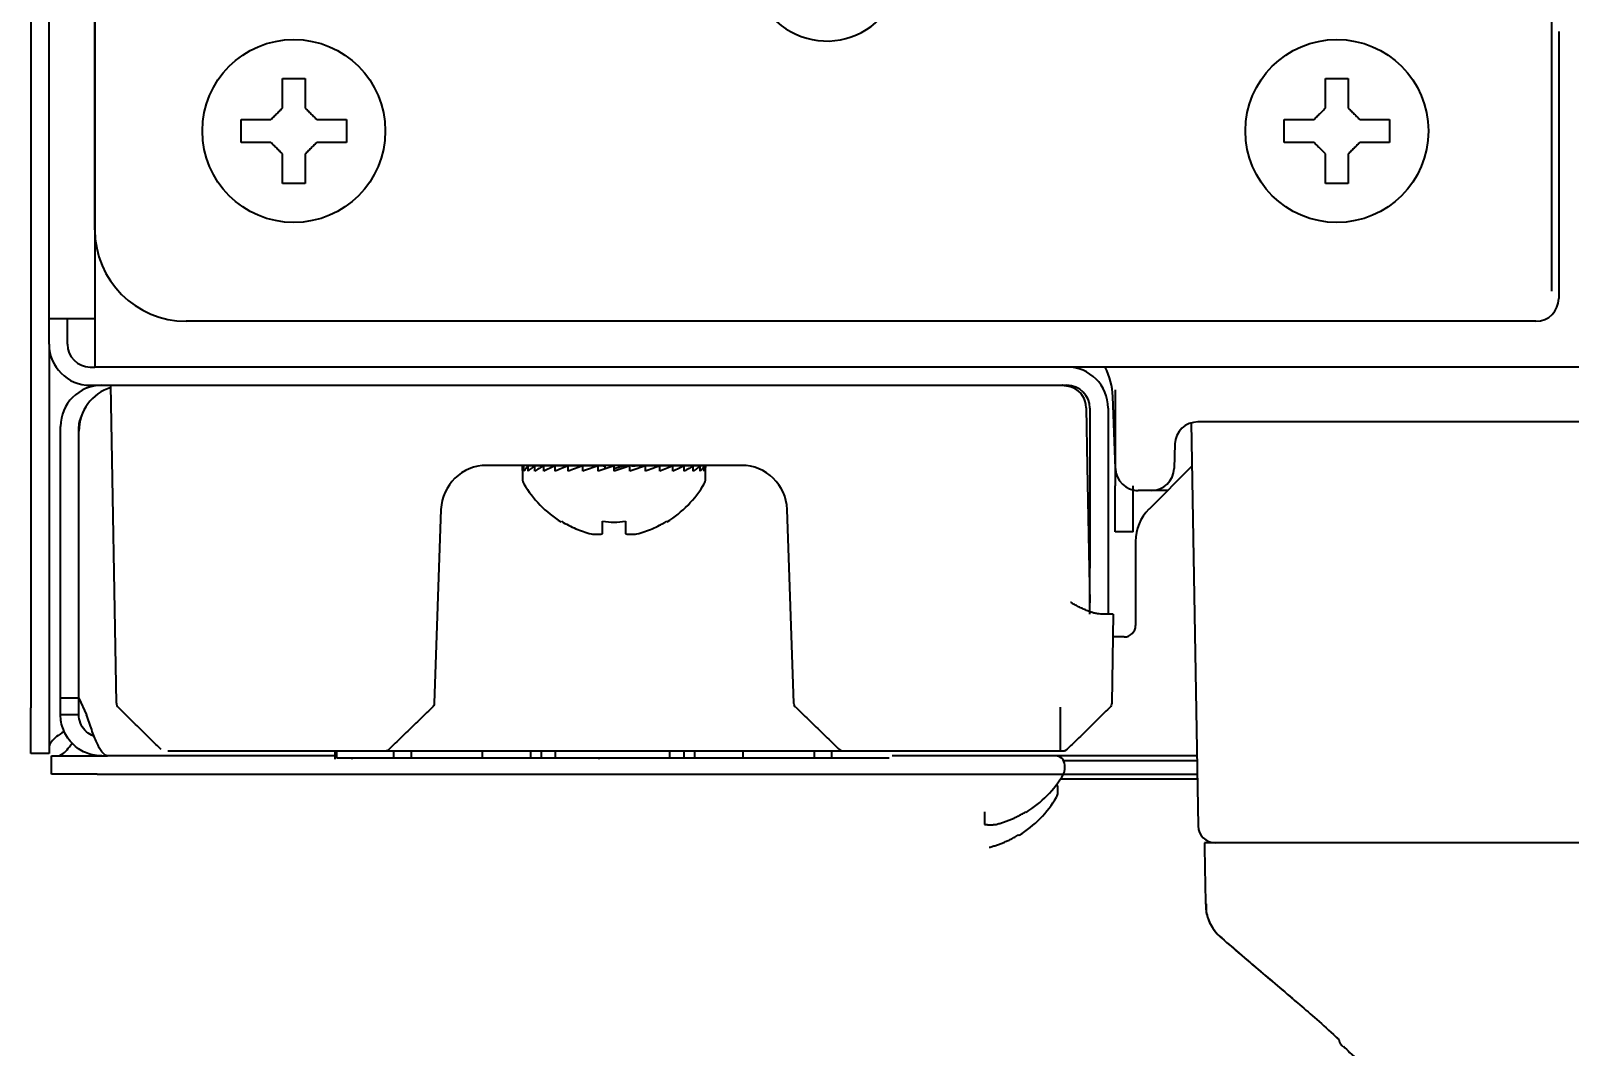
# Model space of a CAD drawing. Extents: x 53 to 4125, y 6244 to 9910.
# Drawn here: x 2213.5 to 2280.8, y 9066.7 to 9111.1 of the extents above; entities that cross this region are included whole.
import ezdxf

# ---------------------------------------------------------------- set-up
doc = ezdxf.new("R2010")
doc.units = 0
doc.header["$LTSCALE"] = 5
doc.layers.add('1', color=7, linetype='CONTINUOUS', true_color=0xffffff)

msp = doc.modelspace()

# ---------------------------------------------------------------- linework, layer by layer
at = {"layer": '1', "color": 7, "linetype": 'Continuous', "lineweight": 35}
for p, q in [((2214.275, 9098.493), (2214.275, 9738.343)), ((2216.275, 9189.895), (2216.275, 9098.193)), ((2216.275, 9102.393), (2216.275, 9188.394)), ((2213.475, 9152.928), (2213.475, 9081.493)), ((2279.96, 9113.521), (2279.96, 9099.708)), ((2280.275, 9111.058), (2280.275, 9099.393)), ((2222.675, 9106.711), (2222.675, 9107.211)), ((2227.275, 9107.211), (2227.275, 9106.711)), ((2268.275, 9106.711), (2268.275, 9107.211)), ((2272.875, 9107.211), (2272.875, 9106.711)), ((2222.675, 9106.211), (2222.675, 9106.711)), ((2227.275, 9106.711), (2227.275, 9106.211)), ((2268.275, 9106.211), (2268.275, 9106.711)), ((2272.875, 9106.711), (2272.875, 9106.211)), ((2214.275, 9097.393), (2214.275, 9098.493)), ((2216.075, 9098.493), (2214.275, 9098.493)), ((2215.075, 9097.393), (2215.075, 9098.493)), ((2216.276, 9098.493), (2216.075, 9098.493)), ((2279.276, 9098.393), (2220.275, 9098.393)), ((2216.275, 9098.193), (2216.275, 9096.393)), ((2214.275, 9097.395), (2214.275, 9081.493)), ((2216.075, 9096.393), (2216.275, 9096.393)), ((2962.275, 9096.393), (2216.275, 9096.393)), ((2216.075, 9095.593), (2258.775, 9095.593)), ((2217.218, 9081.695), (2216.975, 9095.593)), ((2219.225, 9095.593), (2258.575, 9095.593)), ((2260.875, 9092.425), (2260.782, 9095.098)), ((2260.892, 9091.958), (2260.782, 9095.098)), ((2260.875, 9095.393), (2260.875, 9091.193)), ((2259.618, 9094.611), (2259.663, 9092.037)), ((2259.618, 9094.611), (2259.663, 9092.037)), ((2259.775, 9094.593), (2259.775, 9087.593)), ((2259.775, 9094.593), (2259.775, 9087.593)), ((2260.575, 9094.593), (2260.575, 9087.593)), ((2260.575, 9094.593), (2260.575, 9087.593)), ((2214.775, 9081.921), (2214.775, 9093.793)), ((2215.575, 9081.921), (2215.575, 9093.793)), ((2215.577, 9081.921), (2215.577, 9093.593)), ((2264.201, 9093.949), (2264.509, 9076.33)), ((2264.201, 9093.949), (2264.509, 9076.33)), ((2344.195, 9093.993), (2264.496, 9093.993)), ((2344.195, 9093.993), (2264.496, 9093.993)), ((2263.496, 9093.028), (2263.459, 9091.958)), ((2263.496, 9093.028), (2263.459, 9091.958)), ((2244.668, 9092.093), (2233.283, 9092.093)), ((2234.975, 9091.865), (2234.975, 9092.077)), ((2234.975, 9091.843), (2234.975, 9091.493)), ((2235.036, 9091.843), (2235.036, 9092.077)), ((2235.216, 9091.843), (2235.216, 9092.077)), ((2235.511, 9091.843), (2235.511, 9092.077)), ((2235.911, 9091.843), (2235.911, 9092.077)), ((2236.404, 9091.843), (2236.404, 9092.077)), ((2236.741, 9092.072), (2236.741, 9092.093)), ((2236.775, 9092.072), (2236.775, 9092.093)), ((2236.809, 9092.071), (2236.809, 9092.093)), ((2236.876, 9092.07), (2236.876, 9092.093)), ((2236.908, 9092.07), (2236.908, 9092.093)), ((2236.975, 9091.843), (2236.975, 9092.077)), ((2237.041, 9092.076), (2237.041, 9092.093)), ((2237.07, 9092.075), (2237.07, 9092.093)), ((2237.264, 9092.072), (2237.264, 9092.093)), ((2237.29, 9092.071), (2237.29, 9092.093)), ((2237.539, 9092.066), (2237.539, 9092.093)), ((2237.561, 9092.066), (2237.561, 9092.093)), ((2237.607, 9091.843), (2237.607, 9092.077)), ((2237.858, 9092.07), (2237.858, 9092.093)), ((2237.875, 9092.07), (2237.875, 9092.093)), ((2238.211, 9092.06), (2238.211, 9092.093)), ((2238.281, 9091.843), (2238.281, 9092.077)), ((2238.587, 9092.06), (2238.587, 9092.093)), ((2238.593, 9091.943), (2238.593, 9092.093)), ((2238.975, 9091.843), (2238.975, 9092.077)), ((2239.363, 9092.06), (2239.363, 9092.093)), ((2239.67, 9091.843), (2239.67, 9092.077)), ((2239.739, 9092.06), (2239.739, 9092.093)), ((2240.092, 9092.07), (2240.092, 9092.093)), ((2240.343, 9091.843), (2240.343, 9092.077)), ((2240.411, 9092.066), (2240.411, 9092.093)), ((2240.687, 9092.072), (2240.687, 9092.093)), ((2240.91, 9092.076), (2240.91, 9092.093)), ((2240.975, 9091.843), (2240.975, 9092.077)), ((2241.074, 9092.07), (2241.074, 9092.093)), ((2241.175, 9092.072), (2241.175, 9092.093)), ((2241.209, 9092.072), (2241.209, 9092.093)), ((2241.546, 9091.843), (2241.546, 9092.077)), ((2242.039, 9091.843), (2242.039, 9092.077)), ((2242.439, 9091.843), (2242.439, 9092.077)), ((2242.734, 9091.843), (2242.734, 9092.077)), ((2242.914, 9091.843), (2242.914, 9092.077)), ((2242.975, 9091.843), (2242.975, 9092.077)), ((2242.975, 9091.493), (2242.975, 9091.843)), ((2259.663, 9092.037), (2259.767, 9086.085)), ((2259.663, 9092.037), (2259.767, 9086.085)), ((2264.234, 9092.052), (2262.361, 9090.179)), ((2264.234, 9092.052), (2262.361, 9090.179)), ((2260.875, 9089.193), (2260.875, 9091.193)), ((2261.675, 9089.193), (2261.675, 9091.193)), ((2262.46, 9090.993), (2261.891, 9090.993)), ((2262.46, 9090.993), (2261.891, 9090.993)), ((2263.175, 9090.993), (2262.46, 9090.993)), ((2231.408, 9090.163), (2231.112, 9081.693)), ((2236.675, 9089.615), (2236.675, 9089.648)), ((2241.275, 9089.648), (2241.275, 9089.615)), ((2246.838, 9081.693), (2246.543, 9090.163)), ((2261.675, 9089.193), (2260.875, 9089.193)), ((2261.775, 9088.765), (2261.775, 9085.093)), ((2261.775, 9088.765), (2261.775, 9085.093)), ((2259.775, 9085.593), (2259.775, 9087.593)), ((2259.775, 9085.593), (2259.775, 9087.593)), ((2260.575, 9087.593), (2260.575, 9085.593)), ((2260.575, 9087.593), (2260.575, 9085.593)), ((2259.775, 9086.001), (2259.767, 9086.085)), ((2259.775, 9086.001), (2259.767, 9086.085)), ((2260.801, 9085.593), (2260.248, 9085.593)), ((2260.801, 9085.593), (2260.248, 9085.593)), ((2260.801, 9085.593), (2260.733, 9081.695)), ((2260.801, 9085.593), (2260.733, 9081.695)), ((2261.275, 9084.593), (2260.783, 9084.593)), ((2261.275, 9084.593), (2260.783, 9084.593)), ((2213.475, 9079.493), (2213.475, 9081.493)), ((2214.275, 9081.493), (2214.275, 9079.493)), ((2214.775, 9081.193), (2214.775, 9081.921)), ((2215.575, 9081.921), (2214.775, 9081.921)), ((2215.575, 9081.193), (2215.575, 9081.921)), ((2215.577, 9081.921), (2215.916, 9081.193)), ((2214.275, 9079.493), (2213.475, 9079.493)), ((2227.109, 9079.593), (2219.469, 9079.593)), ((2226.765, 9079.593), (2226.765, 9079.256)), ((2226.848, 9079.293), (2226.848, 9079.593)), ((2249.013, 9079.593), (2228.938, 9079.593)), ((2229.349, 9079.293), (2229.349, 9079.593)), ((2230.116, 9079.293), (2230.116, 9079.593)), ((2233.228, 9079.293), (2233.228, 9079.593)), ((2235.337, 9079.293), (2235.337, 9079.593)), ((2235.807, 9079.293), (2235.807, 9079.593)), ((2236.419, 9079.293), (2236.419, 9079.593)), ((2241.419, 9079.293), (2241.419, 9079.593)), ((2242.044, 9079.293), (2242.044, 9079.593)), ((2242.513, 9079.293), (2242.513, 9079.593)), ((2244.622, 9079.293), (2244.622, 9079.593)), ((2247.734, 9079.293), (2247.734, 9079.593)), ((2248.502, 9079.293), (2248.502, 9079.593)), ((2258.471, 9079.593), (2250.842, 9079.593)), ((2258.471, 9079.664), (2258.471, 9079.593)), ((2214.375, 9079.393), (2216.375, 9079.393)), ((2214.375, 9078.593), (2214.375, 9079.393)), ((2216.375, 9079.393), (2216.585, 9079.393)), ((2216.575, 9079.393), (2216.825, 9079.393)), ((2216.825, 9079.393), (2216.802, 9079.399)), ((2226.742, 9079.393), (2216.825, 9079.393)), ((2227.51, 9079.293), (2227.51, 9079.256)), ((2238.326, 9079.256), (2238.326, 9079.293)), ((2264.464, 9079.393), (2251.137, 9079.393)), ((2258.629, 9079.193), (2264.468, 9079.193)), ((2258.675, 9078.793), (2258.675, 9078.993)), ((2216.375, 9078.593), (2214.375, 9078.593)), ((2216.375, 9078.593), (2264.479, 9078.593)), ((2258.501, 9078.393), (2264.479, 9078.393)), ((2258.375, 9077.793), (2258.375, 9077.993)), ((2256.975, 9076.948), (2256.975, 9076.915)), ((2256.675, 9075.948), (2256.675, 9075.915)), ((2314.443, 9075.593), (2265.595, 9075.593)), ((2314.443, 9075.593), (2269.102, 9075.593)), ((2264.831, 9072.917), (2264.83, 9072.921)), ((2264.831, 9072.917), (2264.83, 9072.921)), ((2265.51, 9071.449), (2265.509, 9071.449)), ((2265.51, 9071.449), (2265.509, 9071.449))]:
    msp.add_line(p, q, dxfattribs=at)
for centre in [(2224.975, 9106.711), (2270.575, 9106.711)]:
    msp.add_circle(centre, 4, dxfattribs=at)
for centre, radius, start, end in [((2248.275, 9113.893), 3.25, 179.72506, 319.87598), ((2220.275, 9102.393), 4, 180, 270), ((2216.075, 9097.393), 1.8, 180, 270), ((2216.075, 9097.393), 1, 180, 270), ((2258.775, 9094.593), 1.8, 0, 90), ((2258.775, 9094.593), 1.8, 0, 90), ((2257.784, 9094.993), 3, 2, 27.81837), ((2257.784, 9094.993), 3, 2, 27.81838), ((2216.575, 9093.793), 1.8, 90, 180), ((2217.577, 9093.593), 2, 107.46984, 180), ((2258.775, 9094.593), 1, 0, 90), ((2258.775, 9094.593), 1, 0, 90), ((2258.618, 9094.593), 1, 1, 64.699), ((2258.618, 9094.593), 1, 1, 64.69899), ((2216.575, 9093.793), 1, 151.87922, 180), ((2264.496, 9092.993), 1, 90, 178), ((2264.496, 9092.993), 1, 90, 178), ((2233.407, 9090.093), 2, 90, 178), ((2244.544, 9090.093), 2, 2, 90), ((2261.891, 9091.993), 1, 182, 270), ((2262.46, 9091.993), 1, 270, 358), ((2262.46, 9091.993), 1, 270, 358), ((2235.375, 9091.493), 0.4, 180, 210.30118), ((2239.174, 9093.713), 4.8, 210.30118, 238.41865), ((2238.776, 9093.713), 4.8, 301.58373, 329.69882), ((2242.575, 9091.493), 0.4, 329.69882, 0), ((2261.891, 9091.993), 1, 257.54387, 270), ((2238.975, 9093.395), 3.78, 262.39595, 269.99653), ((2238.975, 9093.395), 3.78, 270.00345, 277.60407), ((2263.775, 9088.765), 2, 135, 180), ((2263.775, 9088.765), 2, 135, 180), ((2261.275, 9085.093), 0.5, 270, 0), ((2261.275, 9085.093), 0.5, 270, 0), ((2258.275, 9078.993), 0.4, 0, 90), ((2258.275, 9078.793), 0.4, 329.69882, 0), ((2254.476, 9081.013), 4.8, 301.58373, 329.69882), ((2257.975, 9077.993), 0.4, 0, 24.975), ((2254.176, 9080.013), 4.8, 301.58373, 329.69882), ((2257.975, 9077.793), 0.4, 329.69882, 0), ((2265.259, 9076.343), 0.75, 181, 270), ((2265.259, 9076.343), 0.75, 181, 270)]:
    msp.add_arc(centre, radius, start, end, dxfattribs=at)
for centre, major_axis, ratio, start_param, end_param in [((2279.275, 9099.394), (0.708, -0.708), 0.998783, 5.498396, 7.067974), ((2279.275, 9099.394), (0.708, -0.708), 0.998783, 5.498396, 7.067974), ((2258.575, 9094.393), (-0.014, -1.2), 0.999962, 3.132493, 3.153325), ((2258.575, 9094.393), (-0.014, -1.2), 0.999962, 3.132493, 3.153325), ((2291.86, 9062.346), (187.485, -10.818), 0.147976, 1.884596, 1.886244), ((2287.717, 9062.345), (172.789, -10.862), 0.160471, 1.885373, 1.8878), ((2282.073, 9062.356), (152.806, -10.936), 0.181189, 1.887247, 1.890629), ((2275.151, 9062.346), (128.23, -11.098), 0.215492, 1.892497, 1.896355), ((2267.111, 9062.35), (99.705, -11.455), 0.275636, 1.903417, 1.909343), ((2258.223, 9062.348), (68.057, -12.588), 0.396506, 1.941634, 1.950906), ((2248.748, 9062.347), (31.699, -20.915), 0.668639, 2.283912, 2.293184), ((2247.933, 9065.593), (-28.837, -4.995), 0.949656, 4.846977, 4.860829), ((2229.202, 9062.344), (-31.7, -20.919), 0.668644, 3.989918, 3.999189), ((2219.727, 9062.346), (-68.059, -12.589), 0.396513, 4.332268, 4.34154), ((2210.836, 9062.346), (-99.712, -11.457), 0.27565, 4.373818, 4.380456), ((2202.798, 9062.345), (-128.233, -11.099), 0.215496, 4.386824, 4.392025), ((2195.857, 9062.342), (-152.843, -10.943), 0.181222, 4.392486, 4.395778), ((2190.229, 9062.342), (-172.797, -10.863), 0.160477, 4.395372, 4.397799), ((2186.083, 9062.342), (-187.499, -10.82), 0.147984, 4.396921, 4.398546), ((2183.567, 9062.354), (-196.458, -10.793), 0.141223, 4.397759, 4.398723)]:
    msp.add_ellipse(centre, major_axis=major_axis, ratio=ratio, start_param=start_param, end_param=end_param, dxfattribs=at)
for points, degree in [([(2224.475, 9107.711), (2224.475, 9107.765), (2224.475, 9107.873), (2224.475, 9108.035), (2224.475, 9108.194), (2224.475, 9108.349), (2224.475, 9108.501), (2224.475, 9108.658), (2224.475, 9108.824), (2224.475, 9108.947), (2224.475, 9109.011)], 3), ([(2224.475, 9109.011), (2224.642, 9109.011), (2224.975, 9109.011), (2225.309, 9109.011), (2225.475, 9109.011)], 3), ([(2270.075, 9107.711), (2270.075, 9107.765), (2270.075, 9107.873), (2270.075, 9108.035), (2270.075, 9108.194), (2270.075, 9108.349), (2270.075, 9108.501), (2270.075, 9108.658), (2270.075, 9108.824), (2270.075, 9108.947), (2270.075, 9109.011)], 3), ([(2270.075, 9109.011), (2270.242, 9109.011), (2270.575, 9109.011), (2270.909, 9109.011), (2271.075, 9109.011)], 3), ([(2223.975, 9107.211), (2223.999, 9107.235), (2224.046, 9107.282), (2224.118, 9107.354), (2224.189, 9107.425), (2224.261, 9107.497), (2224.332, 9107.568), (2224.404, 9107.639), (2224.451, 9107.687), (2224.475, 9107.711)], 3), ([(2225.475, 9107.711), (2225.501, 9107.685), (2225.553, 9107.634), (2225.626, 9107.56), (2225.698, 9107.488), (2225.768, 9107.418), (2225.837, 9107.349), (2225.906, 9107.28), (2225.952, 9107.234), (2225.975, 9107.211)], 3), ([(2269.575, 9107.211), (2269.599, 9107.235), (2269.646, 9107.282), (2269.718, 9107.354), (2269.789, 9107.425), (2269.861, 9107.497), (2269.932, 9107.568), (2270.004, 9107.639), (2270.051, 9107.687), (2270.075, 9107.711)], 3), ([(2271.075, 9107.711), (2271.101, 9107.685), (2271.153, 9107.634), (2271.226, 9107.56), (2271.298, 9107.488), (2271.368, 9107.418), (2271.437, 9107.349), (2271.506, 9107.28), (2271.552, 9107.234), (2271.575, 9107.211)], 3), ([(2225.975, 9107.211), (2226.03, 9107.211), (2226.138, 9107.211), (2226.299, 9107.211), (2226.458, 9107.211), (2226.613, 9107.211), (2226.765, 9107.211), (2226.922, 9107.211), (2227.088, 9107.211), (2227.211, 9107.211), (2227.275, 9107.211)], 3), ([(2271.575, 9107.211), (2271.63, 9107.211), (2271.738, 9107.211), (2271.899, 9107.211), (2272.058, 9107.211), (2272.213, 9107.211), (2272.365, 9107.211), (2272.522, 9107.211), (2272.688, 9107.211), (2272.811, 9107.211), (2272.875, 9107.211)], 3), ([(2223.975, 9106.211), (2223.921, 9106.211), (2223.813, 9106.211), (2223.651, 9106.211), (2223.492, 9106.211), (2223.337, 9106.211), (2223.185, 9106.211), (2223.029, 9106.211), (2222.863, 9106.211), (2222.739, 9106.211), (2222.675, 9106.211)], 3), ([(2224.475, 9105.711), (2224.449, 9105.737), (2224.398, 9105.788), (2224.324, 9105.862), (2224.253, 9105.934), (2224.182, 9106.004), (2224.113, 9106.073), (2224.044, 9106.142), (2223.998, 9106.188), (2223.975, 9106.211)], 3), ([(2225.975, 9106.211), (2225.952, 9106.187), (2225.904, 9106.14), (2225.833, 9106.068), (2225.761, 9105.997), (2225.69, 9105.926), (2225.618, 9105.854), (2225.547, 9105.783), (2225.499, 9105.735), (2225.475, 9105.711)], 3), ([(2225.475, 9105.711), (2225.475, 9105.657), (2225.475, 9105.549), (2225.475, 9105.387), (2225.475, 9105.228), (2225.475, 9105.073), (2225.475, 9104.921), (2225.475, 9104.765), (2225.475, 9104.598), (2225.475, 9104.475), (2225.475, 9104.411)], 3), ([(2269.575, 9106.211), (2269.521, 9106.211), (2269.413, 9106.211), (2269.251, 9106.211), (2269.092, 9106.211), (2268.937, 9106.211), (2268.785, 9106.211), (2268.629, 9106.211), (2268.463, 9106.211), (2268.339, 9106.211), (2268.275, 9106.211)], 3), ([(2270.075, 9105.711), (2270.049, 9105.737), (2269.998, 9105.788), (2269.924, 9105.862), (2269.853, 9105.934), (2269.782, 9106.004), (2269.713, 9106.073), (2269.644, 9106.142), (2269.598, 9106.188), (2269.575, 9106.211)], 3), ([(2271.575, 9106.211), (2271.552, 9106.187), (2271.504, 9106.14), (2271.433, 9106.068), (2271.361, 9105.997), (2271.29, 9105.926), (2271.218, 9105.854), (2271.147, 9105.783), (2271.099, 9105.735), (2271.075, 9105.711)], 3), ([(2271.075, 9105.711), (2271.075, 9105.657), (2271.075, 9105.549), (2271.075, 9105.387), (2271.075, 9105.228), (2271.075, 9105.073), (2271.075, 9104.921), (2271.075, 9104.765), (2271.075, 9104.598), (2271.075, 9104.475), (2271.075, 9104.411)], 3), ([(2225.475, 9104.411), (2225.309, 9104.411), (2224.975, 9104.411), (2224.642, 9104.411), (2224.475, 9104.411)], 3), ([(2271.075, 9104.411), (2270.909, 9104.411), (2270.575, 9104.411), (2270.242, 9104.411), (2270.075, 9104.411)], 3), ([(2235.036, 9092.077), (2235.016, 9092.039), (2234.985, 9091.962), (2234.975, 9091.883), (2234.975, 9091.843)], 3), ([(2235.216, 9092.077), (2235.176, 9092.039), (2235.106, 9091.962), (2235.056, 9091.883), (2235.036, 9091.843)], 3), ([(2235.511, 9092.077), (2235.453, 9092.039), (2235.345, 9091.962), (2235.256, 9091.883), (2235.216, 9091.843)], 3), ([(2235.911, 9092.077), (2235.836, 9092.039), (2235.694, 9091.962), (2235.569, 9091.883), (2235.511, 9091.843)], 3), ([(2236.404, 9092.077), (2236.314, 9092.039), (2236.143, 9091.962), (2235.986, 9091.883), (2235.911, 9091.843)], 3), ([(2236.975, 9092.077), (2236.874, 9092.039), (2236.677, 9091.962), (2236.493, 9091.883), (2236.404, 9091.843)], 3), ([(2237.607, 9092.077), (2237.497, 9092.039), (2237.282, 9091.962), (2237.076, 9091.883), (2236.975, 9091.843)], 3), ([(2238.281, 9092.077), (2238.165, 9092.039), (2237.938, 9091.962), (2237.716, 9091.883), (2237.607, 9091.843)], 3), ([(2238.975, 9092.077), (2238.858, 9092.039), (2238.625, 9091.962), (2238.395, 9091.883), (2238.281, 9091.843)], 3), ([(2239.67, 9092.077), (2239.555, 9092.039), (2239.324, 9091.962), (2239.092, 9091.883), (2238.975, 9091.843)], 3), ([(2240.343, 9092.077), (2240.233, 9092.039), (2240.011, 9091.962), (2239.784, 9091.883), (2239.67, 9091.843)], 3), ([(2240.975, 9092.077), (2240.874, 9092.039), (2240.667, 9091.962), (2240.453, 9091.883), (2240.343, 9091.843)], 3), ([(2241.546, 9092.077), (2241.457, 9092.039), (2241.272, 9091.962), (2241.076, 9091.883), (2240.975, 9091.843)], 3), ([(2242.039, 9092.077), (2241.964, 9092.039), (2241.807, 9091.962), (2241.635, 9091.883), (2241.546, 9091.843)], 3), ([(2242.439, 9092.077), (2242.381, 9092.039), (2242.256, 9091.962), (2242.114, 9091.883), (2242.039, 9091.843)], 3), ([(2242.734, 9092.077), (2242.694, 9092.039), (2242.605, 9091.962), (2242.497, 9091.883), (2242.439, 9091.843)], 3), ([(2242.914, 9092.077), (2242.894, 9092.039), (2242.844, 9091.962), (2242.774, 9091.883), (2242.734, 9091.843)], 3), ([(2242.975, 9092.077), (2242.975, 9092.039), (2242.965, 9091.962), (2242.935, 9091.883), (2242.914, 9091.843)], 3), ([(2237.975, 9089.097), (2238.016, 9089.092), (2238.097, 9089.084), (2238.224, 9089.08), (2238.35, 9089.084), (2238.434, 9089.092), (2238.475, 9089.097)], 3), ([(2239.475, 9089.097), (2239.517, 9089.092), (2239.601, 9089.084), (2239.728, 9089.08), (2239.855, 9089.084), (2239.935, 9089.092), (2239.975, 9089.097)], 3), ([(2219.181, 9079.665), (2217.293, 9081.521)], 1), ([(2231.036, 9081.522), (2229.111, 9079.663)], 1), ([(2246.915, 9081.522), (2248.839, 9079.663)], 1), ([(2258.481, 9081.521), (2258.481, 9079.665)], 1), ([(2260.658, 9081.521), (2258.769, 9079.665)], 1), ([(2260.658, 9081.521), (2258.769, 9079.665)], 1), ([(2215.576, 9081.193), (2214.774, 9081.193)], 1), ([(2258.752, 9079.665), (2258.709, 9079.619), (2258.649, 9079.593), (2258.588, 9079.593)], 3), ([(2229.349, 9079.293), (2228.515, 9079.293), (2227.682, 9079.293), (2226.848, 9079.293)], 3), ([(2230.116, 9079.293), (2229.825, 9079.293), (2229.497, 9079.293), (2229.349, 9079.293)], 3), ([(2233.228, 9079.293), (2233.222, 9079.293), (2230.122, 9079.293), (2230.116, 9079.293)], 3), ([(2235.337, 9079.293), (2234.582, 9079.293), (2233.872, 9079.293), (2233.228, 9079.293)], 3), ([(2235.807, 9079.293), (2235.651, 9079.293), (2235.494, 9079.293), (2235.337, 9079.293)], 3), ([(2236.419, 9079.293), (2236.108, 9079.293), (2235.844, 9079.293), (2235.807, 9079.293)], 3), ([(2241.419, 9079.293), (2239.752, 9079.293), (2238.086, 9079.293), (2236.419, 9079.293)], 3), ([(2242.044, 9079.293), (2241.992, 9079.293), (2241.729, 9079.293), (2241.419, 9079.293)], 3), ([(2242.513, 9079.293), (2242.512, 9079.293), (2242.045, 9079.293), (2242.044, 9079.293)], 3), ([(2244.622, 9079.293), (2243.977, 9079.293), (2243.267, 9079.293), (2242.513, 9079.293)], 3), ([(2247.734, 9079.293), (2246.697, 9079.293), (2245.659, 9079.293), (2244.622, 9079.293)], 3), ([(2248.502, 9079.293), (2248.35, 9079.293), (2248.025, 9079.293), (2247.734, 9079.293)], 3), ([(2251.003, 9079.293), (2250.169, 9079.293), (2249.336, 9079.293), (2248.502, 9079.293)], 3), ([(2255.675, 9076.397), (2255.73, 9076.411), (2255.838, 9076.441), (2255.999, 9076.492), (2256.158, 9076.548), (2256.313, 9076.609), (2256.465, 9076.675), (2256.622, 9076.75), (2256.788, 9076.838), (2256.911, 9076.909), (2256.975, 9076.948)], 3), ([(2255.175, 9076.397), (2255.199, 9076.394), (2255.246, 9076.389), (2255.318, 9076.384), (2255.389, 9076.381), (2255.461, 9076.381), (2255.532, 9076.384), (2255.604, 9076.389), (2255.651, 9076.394), (2255.675, 9076.397)], 3), ([(2255.375, 9075.397), (2255.43, 9075.411), (2255.538, 9075.441), (2255.699, 9075.492), (2255.858, 9075.548), (2256.013, 9075.609), (2256.165, 9075.675), (2256.322, 9075.75), (2256.488, 9075.838), (2256.611, 9075.909), (2256.675, 9075.948)], 3), ([(2264.784, 9075.593), (2264.831, 9072.915)], 1), ([(2264.784, 9075.593), (2264.831, 9072.915)], 1)]:
    msp.add_open_spline(points, degree=degree, dxfattribs=at)
for points, knots in [([(2225.475, 9109.011), (2225.475, 9108.808), (2225.475, 9108.598), (2225.475, 9108.273), (2225.475, 9108.163), (2225.475, 9107.94), (2225.475, 9107.826), (2225.475, 9107.711)], [0, 0, 0, 0, 0.5, 0.5, 0.75, 0.75, 1, 1, 1, 1]), ([(2271.075, 9109.011), (2271.075, 9108.808), (2271.075, 9108.598), (2271.075, 9108.273), (2271.075, 9108.163), (2271.075, 9107.94), (2271.075, 9107.826), (2271.075, 9107.711)], [0, 0, 0, 0, 0.5, 0.5, 0.75, 0.75, 1, 1, 1, 1]), ([(2222.675, 9107.211), (2222.878, 9107.211), (2223.088, 9107.211), (2223.413, 9107.211), (2223.523, 9107.211), (2223.746, 9107.211), (2223.86, 9107.211), (2223.975, 9107.211)], [0, 0, 0, 0, 0.5, 0.5, 0.75, 0.75, 1, 1, 1, 1]), ([(2268.275, 9107.211), (2268.478, 9107.211), (2268.688, 9107.211), (2269.013, 9107.211), (2269.123, 9107.211), (2269.346, 9107.211), (2269.46, 9107.211), (2269.575, 9107.211)], [0, 0, 0, 0, 0.5, 0.5, 0.75, 0.75, 1, 1, 1, 1]), ([(2224.475, 9104.411), (2224.475, 9104.614), (2224.475, 9104.824), (2224.475, 9105.149), (2224.475, 9105.259), (2224.475, 9105.482), (2224.475, 9105.596), (2224.475, 9105.711)], [0, 0, 0, 0, 0.5, 0.5, 0.75, 0.75, 1, 1, 1, 1]), ([(2227.275, 9106.211), (2227.072, 9106.211), (2226.863, 9106.211), (2226.538, 9106.211), (2226.428, 9106.211), (2226.204, 9106.211), (2226.091, 9106.211), (2225.975, 9106.211)], [0, 0, 0, 0, 0.5, 0.5, 0.75, 0.75, 1, 1, 1, 1]), ([(2270.075, 9104.411), (2270.075, 9104.614), (2270.075, 9104.824), (2270.075, 9105.149), (2270.075, 9105.259), (2270.075, 9105.482), (2270.075, 9105.596), (2270.075, 9105.711)], [0, 0, 0, 0, 0.5, 0.5, 0.75, 0.75, 1, 1, 1, 1]), ([(2272.875, 9106.211), (2272.672, 9106.211), (2272.463, 9106.211), (2272.138, 9106.211), (2272.028, 9106.211), (2271.804, 9106.211), (2271.691, 9106.211), (2271.575, 9106.211)], [0, 0, 0, 0, 0.5, 0.5, 0.75, 0.75, 1, 1, 1, 1]), ([(2258.6, 9095.593), (2258.64, 9095.592), (2258.679, 9095.589), (2258.757, 9095.58), (2258.795, 9095.574), (2258.851, 9095.561), (2258.87, 9095.557), (2258.907, 9095.547), (2258.925, 9095.541), (2258.978, 9095.524), (2259.012, 9095.511), (2259.045, 9095.497)], [0, 0, 0, 0, 0.25, 0.25, 0.5, 0.5, 0.625, 0.625, 0.75, 0.75, 1, 1, 1, 1]), ([(2258.6, 9095.593), (2258.64, 9095.592), (2258.679, 9095.589), (2258.757, 9095.58), (2258.795, 9095.574), (2258.851, 9095.561), (2258.87, 9095.557), (2258.907, 9095.547), (2258.925, 9095.541), (2258.978, 9095.524), (2259.012, 9095.511), (2259.045, 9095.497)], [0, 0, 0, 0, 0.25, 0.25, 0.5, 0.5, 0.625, 0.625, 0.75, 0.75, 1, 1, 1, 1]), ([(2236.675, 9089.648), (2236.878, 9089.524), (2237.088, 9089.416), (2237.413, 9089.278), (2237.523, 9089.236), (2237.746, 9089.161), (2237.86, 9089.127), (2237.975, 9089.097)], [0, 0, 0, 0, 0.5, 0.5, 0.75, 0.75, 1, 1, 1, 1]), ([(2238.475, 9089.097), (2238.475, 9089.127), (2238.475, 9089.16), (2238.475, 9089.236), (2238.475, 9089.278), (2238.475, 9089.37), (2238.475, 9089.42), (2238.475, 9089.501), (2238.475, 9089.529), (2238.475, 9089.587), (2238.475, 9089.617), (2238.475, 9089.648)], [0, 0, 0, 0, 0.25, 0.25, 0.5, 0.5, 0.75, 0.75, 0.875, 0.875, 1, 1, 1, 1]), ([(2239.475, 9089.648), (2239.475, 9089.524), (2239.475, 9089.416), (2239.475, 9089.278), (2239.475, 9089.236), (2239.475, 9089.161), (2239.475, 9089.127), (2239.475, 9089.097)], [0, 0, 0, 0, 0.5, 0.5, 0.75, 0.75, 1, 1, 1, 1]), ([(2239.975, 9089.097), (2240.09, 9089.127), (2240.203, 9089.16), (2240.427, 9089.236), (2240.537, 9089.278), (2240.754, 9089.37), (2240.86, 9089.42), (2241.018, 9089.501), (2241.07, 9089.529), (2241.174, 9089.587), (2241.225, 9089.617), (2241.275, 9089.648)], [0, 0, 0, 0, 0.25, 0.25, 0.5, 0.5, 0.75, 0.75, 0.875, 0.875, 1, 1, 1, 1]), ([(2260.248, 9085.593), (2260.202, 9085.593), (2260.155, 9085.597), (2260.057, 9085.612), (2260.007, 9085.623), (2259.941, 9085.64), (2259.928, 9085.644), (2259.901, 9085.652), (2259.888, 9085.656), (2259.847, 9085.668), (2259.82, 9085.677), (2259.739, 9085.706), (2259.683, 9085.728), (2259.572, 9085.776), (2259.515, 9085.802), (2259.43, 9085.843), (2259.401, 9085.857), (2259.343, 9085.886), (2259.314, 9085.9), (2259.226, 9085.946), (2259.168, 9085.977), (2259.079, 9086.024), (2259.035, 9086.047), (2258.99, 9086.071), (2258.96, 9086.087), (2258.945, 9086.095), (2258.93, 9086.103)], [0, 0, 0, 0, 0.125, 0.125, 0.25, 0.25, 0.28125, 0.28125, 0.3125, 0.3125, 0.375, 0.375, 0.5, 0.5, 0.625, 0.625, 0.6875, 0.6875, 0.75, 0.75, 0.875, 0.875, 0.9375, 0.96875, 0.96875, 1, 1, 1, 1]), ([(2260.248, 9085.593), (2260.202, 9085.593), (2260.155, 9085.597), (2260.057, 9085.612), (2260.007, 9085.623), (2259.941, 9085.64), (2259.928, 9085.644), (2259.901, 9085.652), (2259.888, 9085.656), (2259.847, 9085.668), (2259.82, 9085.677), (2259.739, 9085.706), (2259.683, 9085.728), (2259.572, 9085.776), (2259.515, 9085.802), (2259.43, 9085.843), (2259.401, 9085.857), (2259.343, 9085.886), (2259.314, 9085.9), (2259.226, 9085.946), (2259.168, 9085.977), (2259.079, 9086.024), (2259.035, 9086.047), (2258.99, 9086.071), (2258.96, 9086.087), (2258.945, 9086.095), (2258.93, 9086.103)], [0, 0, 0, 0, 0.125, 0.125, 0.25, 0.25, 0.28125, 0.28125, 0.3125, 0.3125, 0.375, 0.375, 0.5, 0.5, 0.625, 0.625, 0.6875, 0.6875, 0.75, 0.75, 0.875, 0.875, 0.9375, 0.96875, 0.96875, 1, 1, 1, 1]), ([(2217.218, 9081.695), (2217.218, 9081.663), (2217.225, 9081.631), (2217.251, 9081.571), (2217.269, 9081.544), (2217.293, 9081.521)], [0, 0, 0, 0, 0.5, 0.5, 1, 1, 1, 1]), ([(2231.112, 9081.693), (2231.111, 9081.661), (2231.104, 9081.629), (2231.078, 9081.571), (2231.059, 9081.544), (2231.036, 9081.522)], [0, 0, 0, 0, 0.5, 0.5, 1, 1, 1, 1]), ([(2246.915, 9081.522), (2246.892, 9081.544), (2246.873, 9081.571), (2246.847, 9081.629), (2246.84, 9081.661), (2246.838, 9081.693)], [0, 0, 0, 0, 0.5, 0.5, 1, 1, 1, 1]), ([(2260.733, 9081.695), (2260.732, 9081.663), (2260.725, 9081.631), (2260.7, 9081.571), (2260.681, 9081.544), (2260.658, 9081.521)], [0, 0, 0, 0, 0.5, 0.5, 1, 1, 1, 1]), ([(2260.733, 9081.695), (2260.732, 9081.663), (2260.725, 9081.631), (2260.7, 9081.571), (2260.681, 9081.544), (2260.658, 9081.521)], [0, 0, 0, 0, 0.5, 0.5, 1, 1, 1, 1]), ([(2216.426, 9079.399), (2216.315, 9079.409), (2216.205, 9079.428), (2215.99, 9079.488), (2215.885, 9079.527), (2215.684, 9079.625), (2215.589, 9079.684), (2215.41, 9079.817), (2215.326, 9079.892), (2215.175, 9080.056), (2215.107, 9080.145), (2214.989, 9080.335), (2214.939, 9080.435), (2214.858, 9080.643), (2214.827, 9080.751), (2214.786, 9080.97), (2214.775, 9081.082), (2214.775, 9081.193)], [0, 0, 0, 0, 0.125, 0.125, 0.25, 0.25, 0.375, 0.375, 0.5, 0.5, 0.625, 0.625, 0.75, 0.75, 0.875, 0.875, 1, 1, 1, 1]), ([(2216.241, 9080.251), (2216.205, 9080.264), (2216.17, 9080.278), (2216.025, 9080.349), (2215.923, 9080.425), (2215.756, 9080.607), (2215.689, 9080.714), (2215.599, 9080.945), (2215.575, 9081.069), (2215.575, 9081.193)], [0, 0, 0, 0, 0.092302, 0.092302, 0.394868, 0.394868, 0.697434, 0.697434, 1, 1, 1, 1]), ([(2216.802, 9079.399), (2216.728, 9079.418), (2216.654, 9079.478), (2216.507, 9079.674), (2216.433, 9079.81), (2216.285, 9080.138), (2216.212, 9080.331), (2216.064, 9080.747), (2215.99, 9080.97), (2215.916, 9081.193)], [0, 0, 0, 0, 0.25, 0.25, 0.5, 0.5, 0.75, 0.75, 1, 1, 1, 1]), ([(2214.939, 9080.465), (2214.904, 9080.443), (2214.87, 9080.421), (2214.725, 9080.325), (2214.623, 9080.251), (2214.456, 9080.103), (2214.389, 9080.03), (2214.299, 9079.882), (2214.275, 9079.808), (2214.275, 9079.734)], [0, 0, 0, 0, 0.091443, 0.091443, 0.394295, 0.394295, 0.697148, 0.697148, 1, 1, 1, 1]), ([(2214.616, 9079.393), (2214.69, 9079.393), (2214.764, 9079.417), (2214.912, 9079.507), (2214.985, 9079.574), (2215.133, 9079.741), (2215.206, 9079.842), (2215.28, 9079.953)], [0, 0, 0, 0, 0.333771, 0.333771, 0.667543, 0.667543, 1, 1, 1, 1]), ([(2228.938, 9079.593), (2228.937, 9079.593), (2228.933, 9079.593), (2228.924, 9079.593), (2228.922, 9079.593), (2228.918, 9079.593), (2228.916, 9079.593), (2228.911, 9079.593), (2228.909, 9079.593), (2228.903, 9079.593), (2228.9, 9079.593), (2228.894, 9079.593), (2228.891, 9079.593), (2228.884, 9079.593), (2228.881, 9079.593), (2228.87, 9079.593), (2228.861, 9079.593), (2228.843, 9079.593), (2228.834, 9079.593), (2228.813, 9079.593), (2228.802, 9079.593), (2228.779, 9079.593), (2228.766, 9079.593), (2228.74, 9079.593), (2228.727, 9079.593), (2228.705, 9079.593), (2228.698, 9079.593), (2228.683, 9079.593), (2228.676, 9079.593), (2228.652, 9079.593), (2228.636, 9079.593), (2228.611, 9079.593), (2228.602, 9079.593), (2228.585, 9079.593), (2228.576, 9079.593), (2228.55, 9079.593), (2228.531, 9079.593), (2228.493, 9079.593), (2228.474, 9079.593), (2228.433, 9079.593), (2228.412, 9079.593), (2228.37, 9079.593), (2228.348, 9079.593), (2228.304, 9079.593), (2228.281, 9079.593), (2228.247, 9079.593), (2228.235, 9079.593), (2228.212, 9079.593), (2228.2, 9079.593), (2228.165, 9079.593), (2228.141, 9079.593), (2228.067, 9079.593), (2228.017, 9079.593), (2227.912, 9079.593), (2227.859, 9079.593), (2227.776, 9079.593), (2227.748, 9079.593), (2227.692, 9079.593), (2227.664, 9079.593), (2227.607, 9079.593), (2227.579, 9079.593), (2227.521, 9079.593), (2227.492, 9079.593), (2227.406, 9079.593), (2227.347, 9079.593), (2227.229, 9079.593), (2227.169, 9079.593), (2227.109, 9079.593)], [0, 0, 0, 0, 0.0625, 0.0625, 0.078125, 0.078125, 0.09375, 0.09375, 0.109375, 0.109375, 0.125, 0.125, 0.140625, 0.140625, 0.15625, 0.15625, 0.1875, 0.1875, 0.21875, 0.21875, 0.25, 0.25, 0.28125, 0.28125, 0.3125, 0.3125, 0.328125, 0.328125, 0.34375, 0.34375, 0.375, 0.375, 0.390625, 0.390625, 0.40625, 0.40625, 0.4375, 0.4375, 0.46875, 0.46875, 0.5, 0.5, 0.53125, 0.53125, 0.5625, 0.5625, 0.578125, 0.578125, 0.59375, 0.59375, 0.625, 0.625, 0.6875, 0.6875, 0.75, 0.75, 0.78125, 0.78125, 0.8125, 0.8125, 0.84375, 0.84375, 0.875, 0.875, 0.9375, 0.9375, 1, 1, 1, 1]), ([(2229.111, 9079.663), (2229.088, 9079.641), (2229.061, 9079.623), (2229.002, 9079.599), (2228.97, 9079.593), (2228.938, 9079.593)], [0, 0, 0, 0, 0.5, 0.5, 1, 1, 1, 1]), ([(2249.013, 9079.593), (2248.981, 9079.593), (2248.949, 9079.599), (2248.889, 9079.623), (2248.862, 9079.641), (2248.839, 9079.663)], [0, 0, 0, 0, 0.5, 0.5, 1, 1, 1, 1]), ([(2250.848, 9079.593), (2250.787, 9079.593), (2250.727, 9079.593), (2250.637, 9079.593), (2250.607, 9079.593), (2250.548, 9079.593), (2250.518, 9079.593), (2250.459, 9079.593), (2250.43, 9079.593), (2250.372, 9079.593), (2250.344, 9079.593), (2250.258, 9079.593), (2250.203, 9079.593), (2250.093, 9079.593), (2250.039, 9079.593), (2249.96, 9079.593), (2249.934, 9079.593), (2249.883, 9079.593), (2249.858, 9079.593), (2249.784, 9079.593), (2249.736, 9079.593), (2249.667, 9079.593), (2249.645, 9079.593), (2249.601, 9079.593), (2249.58, 9079.593), (2249.538, 9079.593), (2249.517, 9079.593), (2249.477, 9079.593), (2249.457, 9079.593), (2249.4, 9079.593), (2249.329, 9079.593), (2249.267, 9079.593), (2249.21, 9079.593), (2249.184, 9079.593), (2249.149, 9079.593), (2249.138, 9079.593), (2249.118, 9079.593), (2249.108, 9079.593), (2249.081, 9079.593), (2249.066, 9079.593), (2249.041, 9079.593), (2249.031, 9079.593), (2249.018, 9079.593), (2249.014, 9079.593), (2249.013, 9079.593)], [0, 0, 0, 0, 0.0625, 0.0625, 0.09375, 0.09375, 0.125, 0.125, 0.15625, 0.15625, 0.1875, 0.1875, 0.25, 0.25, 0.3125, 0.3125, 0.34375, 0.34375, 0.375, 0.375, 0.4375, 0.4375, 0.46875, 0.46875, 0.5, 0.5, 0.53125, 0.53125, 0.5625, 0.5625, 0.625, 0.6875, 0.6875, 0.75, 0.75, 0.78125, 0.78125, 0.8125, 0.8125, 0.875, 0.875, 0.9375, 0.9375, 1, 1, 1, 1]), ([(2258.588, 9079.593), (2258.586, 9079.593), (2258.585, 9079.593), (2258.582, 9079.593), (2258.581, 9079.593), (2258.576, 9079.593), (2258.572, 9079.593), (2258.564, 9079.593), (2258.56, 9079.593), (2258.55, 9079.593), (2258.544, 9079.593), (2258.533, 9079.593), (2258.528, 9079.593), (2258.515, 9079.593), (2258.509, 9079.593), (2258.499, 9079.593), (2258.496, 9079.593), (2258.489, 9079.593), (2258.485, 9079.593), (2258.475, 9079.593), (2258.468, 9079.593), (2258.461, 9079.593)], [0, 0, 0, 0, 0.0625, 0.0625, 0.125, 0.125, 0.25, 0.25, 0.375, 0.375, 0.5, 0.5, 0.625, 0.625, 0.75, 0.75, 0.8125, 0.8125, 0.875, 0.875, 1, 1, 1, 1]), ([(2258.769, 9079.665), (2258.767, 9079.663), (2258.764, 9079.66), (2258.758, 9079.655), (2258.752, 9079.65), (2258.746, 9079.645), (2258.74, 9079.64), (2258.734, 9079.636), (2258.727, 9079.632), (2258.721, 9079.628), (2258.714, 9079.624), (2258.708, 9079.621), (2258.701, 9079.617), (2258.694, 9079.614), (2258.687, 9079.611), (2258.68, 9079.609), (2258.673, 9079.606), (2258.666, 9079.604), (2258.659, 9079.602), (2258.652, 9079.6), (2258.644, 9079.598), (2258.637, 9079.597), (2258.63, 9079.596), (2258.623, 9079.595), (2258.615, 9079.594), (2258.608, 9079.594), (2258.601, 9079.593), (2258.596, 9079.593), (2258.594, 9079.593)], [0, 0, 0, 0, 0.039695, 0.079291, 0.118787, 0.158184, 0.197481, 0.236679, 0.275778, 0.314778, 0.353679, 0.392482, 0.431186, 0.469791, 0.508298, 0.546707, 0.585017, 0.62323, 0.661345, 0.699362, 0.737282, 0.775104, 0.812829, 0.850457, 0.887988, 0.925422, 0.962759, 1, 1, 1, 1]), ([(2216.575, 9079.393), (2216.572, 9079.393), (2216.564, 9079.393), (2216.553, 9079.393), (2216.542, 9079.394), (2216.531, 9079.394), (2216.52, 9079.394), (2216.51, 9079.394), (2216.499, 9079.395), (2216.488, 9079.395), (2216.478, 9079.396), (2216.467, 9079.396), (2216.457, 9079.397), (2216.447, 9079.398), (2216.436, 9079.399), (2216.43, 9079.399), (2216.426, 9079.399)], [0, 0, 0, 0, 0.073473, 0.146486, 0.219075, 0.291275, 0.363122, 0.434652, 0.505902, 0.57691, 0.647713, 0.71835, 0.788858, 0.859277, 0.929644, 1, 1, 1, 1]), ([(2255.175, 9076.948), (2255.175, 9076.824), (2255.175, 9076.716), (2255.175, 9076.578), (2255.175, 9076.536), (2255.175, 9076.461), (2255.175, 9076.427), (2255.175, 9076.397)], [0, 0, 0, 0, 0.5, 0.5, 0.75, 0.75, 1, 1, 1, 1]), ([(2335.849, 9075.593), (2332.988, 9075.593), (2325.593, 9075.593), (2311.162, 9075.593), (2295.591, 9075.593), (2281.251, 9075.593), (2270.325, 9075.593), (2265.523, 9075.593), (2264.8, 9075.593), (2264.784, 9075.593)], [0, 0, 0, 0, 0.154724, 0.309448, 0.464172, 0.618896, 0.77362, 0.928343, 1, 1, 1, 1]), ([(2335.849, 9075.593), (2332.988, 9075.593), (2325.593, 9075.593), (2311.162, 9075.593), (2295.591, 9075.593), (2281.251, 9075.593), (2270.325, 9075.593), (2265.523, 9075.593), (2264.8, 9075.593), (2264.784, 9075.593)], [0, 0, 0, 0, 0.154718, 0.309436, 0.464154, 0.618872, 0.77359, 0.928308, 1, 1, 1, 1]), ([(2264.855, 9072.92), (2264.846, 9072.821), (2264.844, 9072.525), (2265.01, 9072.072), (2265.275, 9071.668), (2265.462, 9071.494), (2265.541, 9071.432)], [0, 0, 0, 0, 0.164508, 0.507764, 0.804176, 1, 1, 1, 1]), ([(2264.865, 9072.918), (2264.852, 9072.775), (2264.863, 9072.415), (2265.095, 9071.91), (2265.37, 9071.558), (2265.517, 9071.447), (2265.542, 9071.429)], [0, 0, 0, 0, 0.236229, 0.616362, 0.935534, 1, 1, 1, 1]), ([(2265.342, 9071.596), (2265.878, 9071.133), (2266.957, 9070.205), (2268.697, 9068.734), (2269.911, 9067.69), (2270.583, 9067.063), (2270.664, 9066.987)], [0, 0, 0, 0, 0.396386, 0.715268, 0.965955, 1, 1, 1, 1]), ([(2265.53, 9071.435), (2265.845, 9071.159), (2266.532, 9070.564), (2267.644, 9069.63), (2268.929, 9068.533), (2269.909, 9067.691), (2270.579, 9067.066), (2270.658, 9066.992)], [0, 0, 0, 0, 0.241, 0.489598, 0.703251, 0.965235, 1, 1, 1, 1]), ([(2270.655, 9066.995), (2270.655, 9066.993), (2270.661, 9066.952), (2270.685, 9066.875), (2270.747, 9066.774), (2270.803, 9066.714), (2270.83, 9066.688)], [0, 0, 0, 0, 0.014842, 0.377994, 0.723984, 1, 1, 1, 1]), ([(2270.655, 9066.995), (2270.655, 9066.993), (2270.661, 9066.952), (2270.685, 9066.875), (2270.747, 9066.774), (2270.804, 9066.713), (2270.832, 9066.687)], [0, 0, 0, 0, 0.015221, 0.376363, 0.720438, 1, 1, 1, 1]), ([(2270.859, 9066.708), (2270.947, 9066.611), (2271.532, 9065.999), (2272.9, 9065.18), (2274.207, 9064.643), (2274.904, 9064.45)], [0, 0, 0, 0, 0.084001, 0.54377, 1, 1, 1, 1])]:
    msp.add_open_spline(points, degree=3, knots=knots, dxfattribs=at)

doc.saveas('drawing.dxf')
